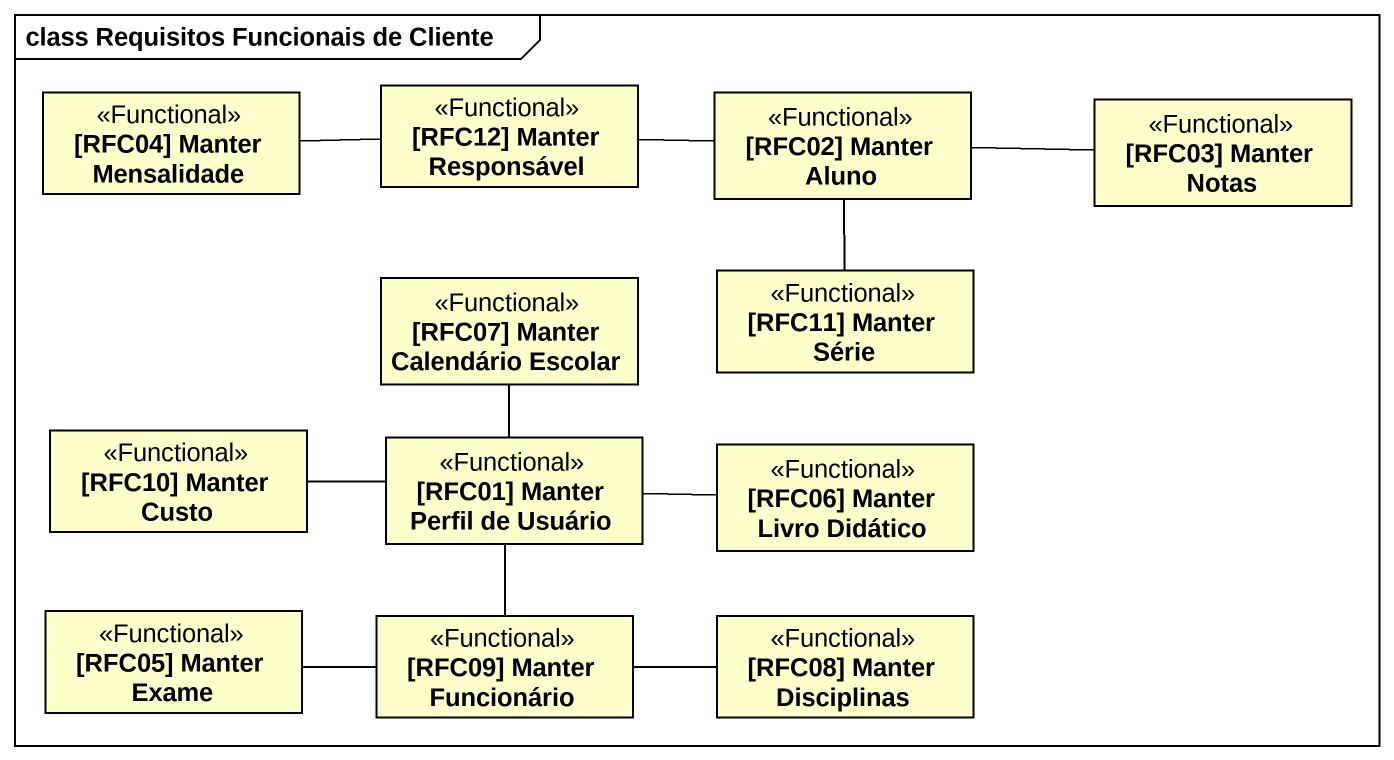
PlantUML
@startuml
mainframe class Requisitos Funcionais de Cliente
hide circle
hide empty members
class "[RFC04] Manter Mensalidade" as RFC04_Manter_Mensalidade <<Functional>>
class "[RFC12] Manter Responsável" as RFC12_Manter_Responsável <<Functional>>
class "[RFC02] Manter Aluno" as RFC02_Manter_Aluno <<Functional>>
class "[RFC03] Manter Notas" as RFC03_Manter_Notas <<Functional>>
class "[RFC07] Manter Calendário Escolar" as RFC07_Manter_Calendário <<Functional>>
class "[RFC11] Manter Série" as RFC11_Manter_Série <<Functional>>
class "[RFC10] Manter Custo" as RFC10_Manter_Custo <<Functional>>
class "[RFC01] Manter Perfil de Usuário" as RFC01_Manter_Perfil_de <<Functional>>
class "[RFC06] Manter Livro Didático" as RFC06_Manter_Livro_Didático <<Functional>>
class "[RFC05] Manter Exame" as RFC05_Manter_Exame <<Functional>>
class "[RFC09] Manter Funcionário" as RFC09_Manter_Funcionário <<Functional>>
class "[RFC08] Manter Disciplinas" as RFC08_Manter_Disciplinas <<Functional>>
RFC04_Manter_Mensalidade -right- RFC12_Manter_Responsável
RFC12_Manter_Responsável -right- RFC02_Manter_Aluno
RFC02_Manter_Aluno -- RFC11_Manter_Série
RFC03_Manter_Notas -left- RFC02_Manter_Aluno
RFC10_Manter_Custo -right- RFC01_Manter_Perfil_de
RFC01_Manter_Perfil_de -up- RFC07_Manter_Calendário
RFC01_Manter_Perfil_de -right- RFC06_Manter_Livro_Didático
RFC01_Manter_Perfil_de -- RFC09_Manter_Funcionário
RFC05_Manter_Exame -right- RFC09_Manter_Funcionário
RFC09_Manter_Funcionário -right- RFC08_Manter_Disciplinas
@enduml
